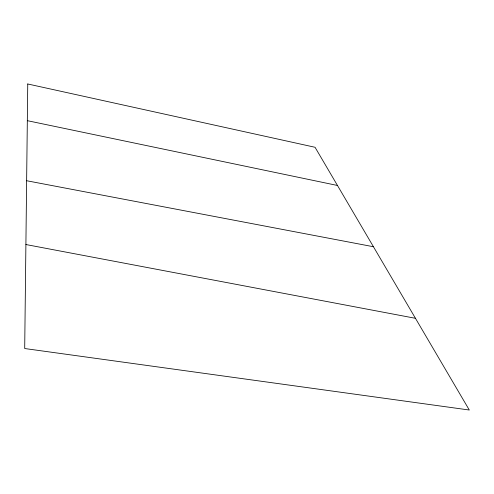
<?xml version="1.0" encoding="UTF-8"?>
<svg xmlns="http://www.w3.org/2000/svg" width="494" height="494" viewBox="0 0 494 494"><rect width="100%" height="100%" fill="white"/><g stroke="black" fill="none" stroke-linecap="round" stroke-linejoin="round"><path stroke-width="0.74" d="M25.898 244.53L415.46 318.309M26.633 180.73L373.433 246.734M27.324 120.672L337.47 185.478M27.75 83.98L24.7 348.529L469.3 410.02L315.048 147.28L27.75 83.98"/></g></svg>
